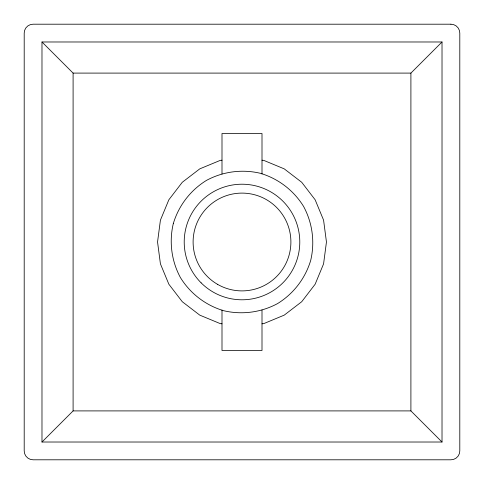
<?xml version="1.0" encoding="UTF-8"?>
<svg xmlns="http://www.w3.org/2000/svg" width="484" height="484" viewBox="0 0 484 484"><rect width="100%" height="100%" fill="white"/><g stroke="black" fill="none" stroke-linecap="round" stroke-linejoin="round"><path stroke-width="0.73" d="M41.981 442.019L73.096 410.904L73.096 73.096L41.981 41.981L41.981 442.019L442.019 442.019L442.019 41.981L41.981 41.981M73.096 73.096L410.904 73.096L442.019 41.981M221.999 160.18L220.141 160.422L199.771 168.862L182.28 182.28L168.862 199.771L160.422 220.141L157.548 242L160.422 263.859L168.862 284.229L182.28 301.72L199.771 315.138L220.141 323.578L221.999 323.82M262.001 323.82L263.859 323.578L284.229 315.138L301.72 301.72L315.138 284.229L323.578 263.859L326.452 242L323.578 220.141L315.138 199.771L301.72 182.28L284.229 168.862L263.859 160.422L262.001 160.18M73.096 410.904L410.904 410.904L442.019 442.019M410.904 73.096L410.904 410.904M262.001 173.968L262.001 133.511L221.999 133.511L221.999 173.968M262.001 310.032L262.001 350.489L221.999 350.489L221.999 310.032M173.302 223.596C168.97 241.855 171.499 261.039 180.411 277.562C190.26 293.54 205.609 305.313 223.596 310.698C241.855 315.03 261.039 312.501 277.562 303.589C293.54 293.74 305.313 278.391 310.698 260.404C315.03 242.145 312.501 222.961 303.589 206.438C293.74 190.46 278.391 178.687 260.404 173.302C242.145 168.97 222.961 171.499 206.438 180.411C190.46 190.26 178.687 205.609 173.302 223.596M450.913 24.2L33.087 24.2A8.887 8.887 0 0 0 24.2 33.087L24.2 450.913A8.887 8.887 0 0 0 33.087 459.8L450.913 459.8A8.887 8.887 0 0 0 459.8 450.913L459.8 33.087A8.887 8.887 0 0 0 450.913 24.2M201.138 282.862A57.784 57.784 0 0 0 297.817 256.956A57.784 57.784 0 0 0 227.044 186.183A57.784 57.784 0 0 0 201.138 282.862M217.552 284.344A48.896 48.896 0 0 0 290.896 242A48.896 48.896 0 0 0 217.552 199.656A48.896 48.896 0 0 0 217.552 284.344"/></g></svg>
